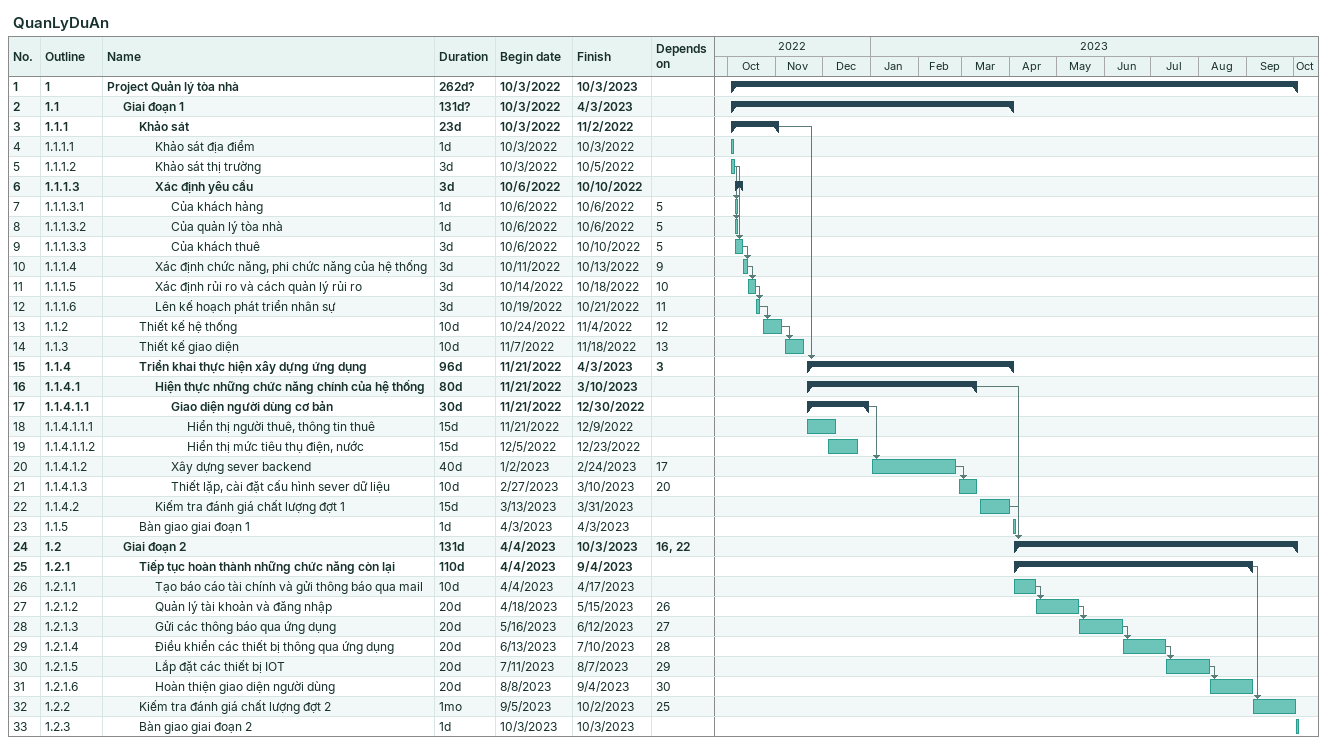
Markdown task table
QuanLyDuAn

| ID | WBS | Task | Duration | Start | Finish | Predecessors |
|---|---|---|---|---|---|---|
| 1 | 1 | **Project Quản lý tòa nhà** | 262d? | 2022-10-03 | 2023-10-03 |  |
| 2 | 1.1 | **Giai đoạn 1** | 131d? | 2022-10-03 | 2023-04-03 |  |
| 3 | 1.1.1 | **Khảo sát** | 23d | 2022-10-03 | 2022-11-02 |  |
| 4 | 1.1.1.1 | Khảo sát địa điểm | 1d | 2022-10-03 | 2022-10-03 |  |
| 5 | 1.1.1.2 | Khảo sát thị trường | 3d | 2022-10-03 | 2022-10-05 |  |
| 6 | 1.1.1.3 | **Xác định yêu cầu** | 3d | 2022-10-06 | 2022-10-10 |  |
| 7 | 1.1.1.3.1 | Của khách hảng | 1d | 2022-10-06 | 2022-10-06 | 5 |
| 8 | 1.1.1.3.2 | Của quản lý tòa nhà | 1d | 2022-10-06 | 2022-10-06 | 5 |
| 9 | 1.1.1.3.3 | Của khách thuê | 3d | 2022-10-06 | 2022-10-10 | 5 |
| 10 | 1.1.1.4 | Xác định chức năng, phi chức năng của hệ thống | 3d | 2022-10-11 | 2022-10-13 | 9 |
| 11 | 1.1.1.5 | Xác định rủi ro và cách quản lý rủi ro | 3d | 2022-10-14 | 2022-10-18 | 10 |
| 12 | 1.1.1.6 | Lên kế hoạch phát triển nhân sự | 3d | 2022-10-19 | 2022-10-21 | 11 |
| 13 | 1.1.2 | Thiết kế hệ thống | 10d | 2022-10-24 | 2022-11-04 | 12 |
| 14 | 1.1.3 | Thiết kế giao diện | 10d | 2022-11-07 | 2022-11-18 | 13 |
| 15 | 1.1.4 | **Triển khai thực hiện xây dựng ứng dụng** | 96d | 2022-11-21 | 2023-04-03 | 3 |
| 16 | 1.1.4.1 | **Hiện thực những chức năng chính của hệ thống** | 80d | 2022-11-21 | 2023-03-10 |  |
| 17 | 1.1.4.1.1 | **Giao diện người dùng cơ bản** | 30d | 2022-11-21 | 2022-12-30 |  |
| 18 | 1.1.4.1.1.1 | Hiển thị người thuê, thông tin thuê | 15d | 2022-11-21 | 2022-12-09 |  |
| 19 | 1.1.4.1.1.2 | Hiển thị mức tiêu thụ điện, nước | 15d | 2022-12-05 | 2022-12-23 |  |
| 20 | 1.1.4.1.2 | Xây dựng sever backend | 40d | 2023-01-02 | 2023-02-24 | 17 |
| 21 | 1.1.4.1.3 | Thiết lặp, cài đặt cấu hình sever dữ liệu | 10d | 2023-02-27 | 2023-03-10 | 20 |
| 22 | 1.1.4.2 | Kiếm tra đánh giá chất lượng đợt 1 | 15d | 2023-03-13 | 2023-03-31 |  |
| 23 | 1.1.5 | Bàn giao giai đoạn 1 | 1d | 2023-04-03 | 2023-04-03 |  |
| 24 | 1.2 | **Giai đoạn 2** | 131d | 2023-04-04 | 2023-10-03 | 16, 22 |
| 25 | 1.2.1 | **Tiếp tục hoàn thành những chức năng còn lại** | 110d | 2023-04-04 | 2023-09-04 |  |
| 26 | 1.2.1.1 | Tạo báo cáo tài chính và gửi thông báo qua mail | 10d | 2023-04-04 | 2023-04-17 |  |
| 27 | 1.2.1.2 | Quản lý tài khoản và đăng nhập | 20d | 2023-04-18 | 2023-05-15 | 26 |
| 28 | 1.2.1.3 | Gửi các thông báo qua ứng dụng | 20d | 2023-05-16 | 2023-06-12 | 27 |
| 29 | 1.2.1.4 | Điều khiển các thiết bị thông qua ứng dụng | 20d | 2023-06-13 | 2023-07-10 | 28 |
| 30 | 1.2.1.5 | Lắp đặt các thiết bị IOT | 20d | 2023-07-11 | 2023-08-07 | 29 |
| 31 | 1.2.1.6 | Hoàn thiện giao diện người dùng | 20d | 2023-08-08 | 2023-09-04 | 30 |
| 32 | 1.2.2 | Kiếm tra đánh giá chất lượng đợt 2 | 1mo | 2023-09-05 | 2023-10-02 | 25 |
| 33 | 1.2.3 | Bàn giao giai đoạn 2 | 1d | 2023-10-03 | 2023-10-03 |  |
